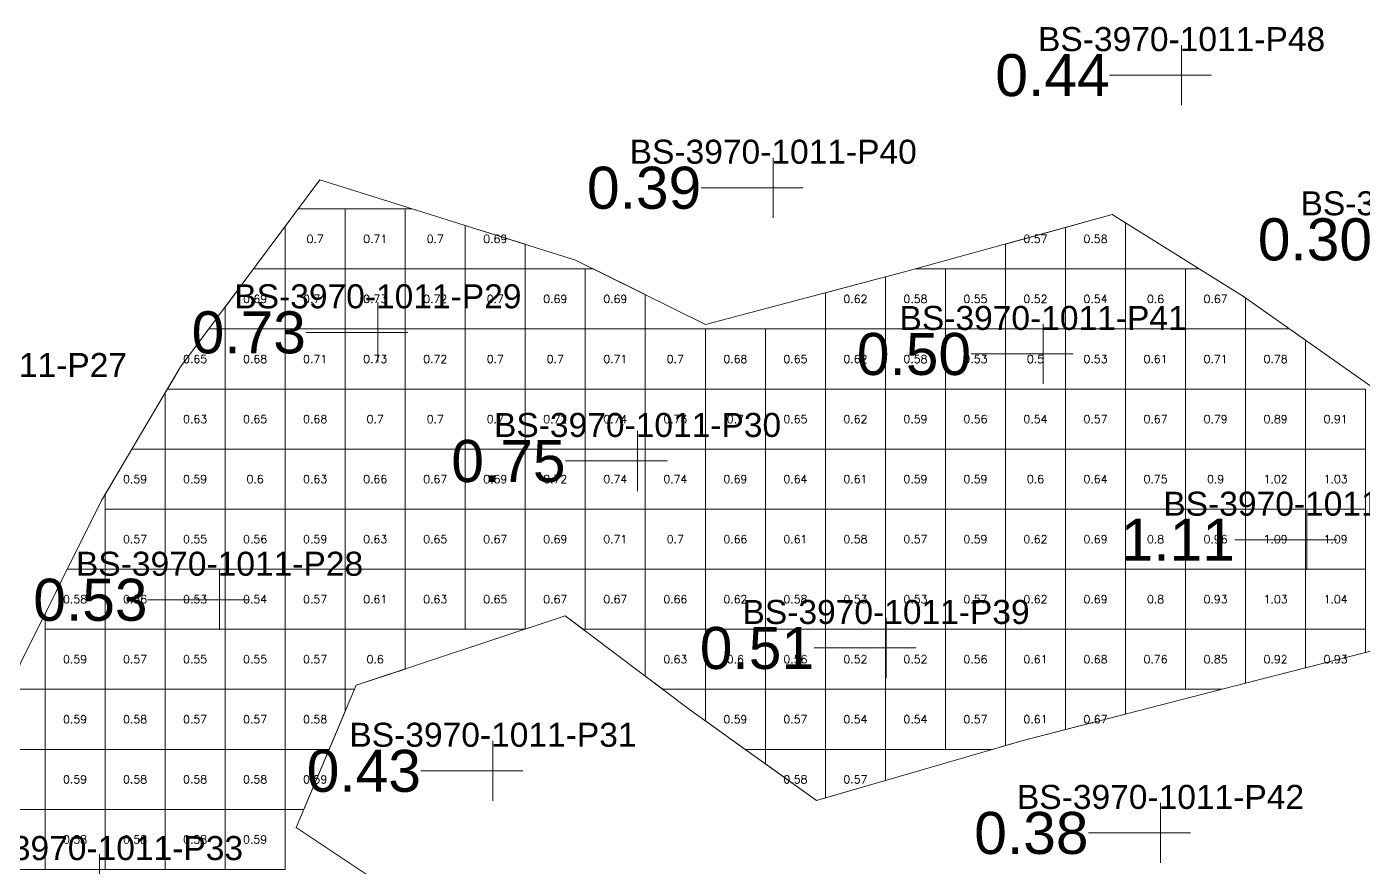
# Model space of a CAD drawing. Header units: inches. Extents: x 469759 to 470079, y 4349683 to 4349873.
# Drawn here: x 469810.42 to 469832.68, y 4349779.16 to 4349793.16 of the extents above; entities that cross this region are included whole.
import ezdxf
from ezdxf.enums import TextEntityAlignment as Align

# ---------------------------------------------------------------- set-up
doc = ezdxf.new("R2010")
doc.units = ezdxf.units.IN
doc.header["$MEASUREMENT"] = 0
for name, color, linetype, lineweight in [('孔口文字', 7, 'Continuous', 0), ('点', 7, 'Continuous', 0), ('爆区方格网', 7, 'Continuous', 0), ('线条', 7, 'Continuous', 0), ('钻孔', 7, 'Continuous', 0)]:
    doc.layers.add(name, color=color, linetype=linetype, lineweight=lineweight)
doc.styles.add('3dmine_textStyle_1', font='txt.shx', dxfattribs={"height": 1, "bigfont": 'gbcbig.shx'})
doc.styles.add('3dmine_textStyle_2', font='arial.ttf', dxfattribs={"height": 1})

msp = doc.modelspace()

# ---------------------------------------------------------------- hatches: boundary and pattern name
at = {"layer": '钻孔', "linetype": 'Continuous', "lineweight": 0, "true_color": 0x808080, "extrusion": (0, 1, 0)}
for points in [[(-469830.655, 3960.41), (-469829.655, 3960.41), (-469829.655, 3972.41), (-469830.655, 3972.41)], [(-469823.852, 3959.57), (-469822.852, 3959.57), (-469822.852, 3972.57), (-469823.852, 3972.57)], [(-469810.695, 3959.54), (-469809.695, 3959.54), (-469809.695, 3972.54), (-469810.695, 3972.54)], [(-469819.183, 3959.88), (-469818.183, 3959.88), (-469818.183, 3972.88), (-469819.183, 3972.88)], [(-469830.304, 3959.72), (-469829.304, 3959.72), (-469829.304, 3972.72), (-469830.304, 3972.72)]]:
    msp.add_hatch(color=8, dxfattribs=at).paths.add_polyline_path(points, flags=0)
at = {"layer": '钻孔', "linetype": 'Continuous', "lineweight": 0, "true_color": 0x00ffff, "extrusion": (0, 1, 0)}
for points in [[(-469817.266, 3959.5), (-469816.266, 3959.5), (-469816.266, 3972.5), (-469817.266, 3972.5)], [(-469828.348, 3960.34), (-469827.348, 3960.34), (-469827.348, 3972.34), (-469828.348, 3972.34)], [(-469821.592, 3959.65), (-469820.592, 3959.65), (-469820.592, 3972.65), (-469821.592, 3972.65)], [(-469814.628, 3959.69), (-469813.628, 3959.69), (-469813.628, 3972.69), (-469814.628, 3972.69)], [(-469825.732, 3959.76), (-469824.732, 3959.76), (-469824.732, 3972.76), (-469825.732, 3972.76)]]:
    msp.add_hatch(color=4, dxfattribs=at).paths.add_polyline_path(points, flags=0)
at = {"layer": '钻孔', "linetype": 'Continuous', "lineweight": 0, "true_color": 0x0000ff, "extrusion": (0, 1, 0)}
msp.add_hatch(color=5, dxfattribs=at).paths.add_polyline_path([(-469832.743, 3959.56), (-469831.743, 3959.56), (-469831.743, 3972.56), (-469832.743, 3972.56)], flags=0)

# ---------------------------------------------------------------- linework, layer by layer
at = {"color": 4, "linetype": 'Continuous', "lineweight": 0, "true_color": 0x00ffff, "elevation": 3972.289}
for points in [[(469832.886, 4349787.119), (469830.688, 4349788.666), (469828.501, 4349790.032), (469825.1, 4349789.095), (469821.722, 4349788.204), (469819.559, 4349789.275), (469815.297, 4349790.608), (469812.98, 4349787.499), (469811.662, 4349785.272), (469810.323, 4349782.582), (469809.323, 4349780.214), (469805.955, 4349779.2), (469803.678, 4349780.982), (469804.9, 4349783.369), (469806.239, 4349786.06), (469801.721, 4349788.109), (469799.27, 4349783.96), (469798.047, 4349781.574)], [(469808.152, 4349771.701), (469811.165, 4349772.846), (469814.477, 4349773.769), (469816.629, 4349772.008), (469819.309, 4349770.396), (469822.435, 4349772.013), (469824.065, 4349772.856), (469826.866, 4349774.305), (469828.454, 4349775.127), (469829.366, 4349775.41), (469830.188, 4349775.665), (469827.812, 4349777.479), (469824.403, 4349776.55), (469821.332, 4349775.154), (469819.068, 4349776.943), (469816.955, 4349778.458), (469814.905, 4349779.826), (469815.905, 4349782.194), (469819.387, 4349783.349), (469821.458, 4349781.792), (469823.571, 4349780.278), (469827.018, 4349781.275), (469830.523, 4349782.177), (469834.782, 4349783.265)]]:
    msp.add_lwpolyline(points, dxfattribs=at)
at = {"layer": '点', "color": 138, "linetype": 'Continuous', "lineweight": 0, "true_color": 0x004c4c}
for points, elevation in [([(469829.655, 4349791.854), (469829.655, 4349792.854)], 3972.41), ([(469830.155, 4349792.354), (469829.155, 4349792.354)], 3972.41), ([(469822.852, 4349789.979), (469822.852, 4349790.979)], 3972.57), ([(469823.352, 4349790.479), (469822.352, 4349790.479)], 3972.57), ([(469816.266, 4349787.571), (469816.266, 4349788.571)], 3972.5), ([(469816.766, 4349788.071), (469815.766, 4349788.071)], 3972.5), ([(469827.348, 4349787.211), (469827.348, 4349788.211)], 3972.34), ([(469827.848, 4349787.711), (469826.848, 4349787.711)], 3972.34), ([(469820.592, 4349785.429), (469820.592, 4349786.429)], 3972.65), ([(469821.092, 4349785.929), (469820.092, 4349785.929)], 3972.65), ([(469831.743, 4349784.118), (469831.743, 4349785.118)], 3972.56), ([(469832.243, 4349784.618), (469831.243, 4349784.618)], 3972.56), ([(469813.628, 4349783.118), (469813.628, 4349784.118)], 3972.69), ([(469814.128, 4349783.618), (469813.128, 4349783.618)], 3972.69), ([(469824.732, 4349782.315), (469824.732, 4349783.315)], 3972.76), ([(469825.232, 4349782.815), (469824.232, 4349782.815)], 3972.76), ([(469818.183, 4349780.27), (469818.183, 4349781.27)], 3972.88), ([(469818.683, 4349780.77), (469817.683, 4349780.77)], 3972.88), ([(469829.304, 4349779.235), (469829.304, 4349780.235)], 3972.72), ([(469829.804, 4349779.735), (469828.804, 4349779.735)], 3972.72), ([(469811.628, 4349778.383), (469811.628, 4349779.383)], 3973.02)]:
    msp.add_lwpolyline(points, dxfattribs=dict(at, elevation=elevation))
at = {"layer": '爆区方格网', "color": 4, "linetype": 'Continuous', "lineweight": 0, "true_color": 0x00ffff, "elevation": 3973.48}
for points in [[(469815.721, 4349789.127), (469814.721, 4349789.127), (469814.721, 4349789.835), (469814.938, 4349790.127), (469815.721, 4349790.127), (469815.721, 4349789.127)], [(469816.721, 4349789.127), (469815.721, 4349789.127), (469815.721, 4349790.127), (469816.721, 4349790.127), (469816.721, 4349789.127)], [(469817.721, 4349789.85), (469817.721, 4349789.127), (469816.721, 4349789.127), (469816.721, 4349790.127), (469816.835, 4349790.127), (469817.721, 4349789.85)], [(469828.721, 4349789.895), (469828.721, 4349789.127), (469827.721, 4349789.127), (469827.721, 4349789.817), (469828.501, 4349790.032), (469828.721, 4349789.895)], [(469818.721, 4349789.537), (469818.721, 4349789.127), (469817.721, 4349789.127), (469817.721, 4349789.85), (469818.721, 4349789.537)], [(469827.721, 4349789.127), (469826.721, 4349789.127), (469826.721, 4349789.541), (469827.721, 4349789.817), (469827.721, 4349789.127)], [(469814.721, 4349788.127), (469813.721, 4349788.127), (469813.721, 4349788.493), (469814.193, 4349789.127), (469814.721, 4349789.127), (469814.721, 4349788.127)], [(469815.721, 4349788.127), (469814.721, 4349788.127), (469814.721, 4349789.127), (469815.721, 4349789.127), (469815.721, 4349788.127)], [(469816.721, 4349788.127), (469815.721, 4349788.127), (469815.721, 4349789.127), (469816.721, 4349789.127), (469816.721, 4349788.127)], [(469817.721, 4349788.127), (469816.721, 4349788.127), (469816.721, 4349789.127), (469817.721, 4349789.127), (469817.721, 4349788.127)], [(469818.721, 4349788.127), (469817.721, 4349788.127), (469817.721, 4349789.127), (469818.721, 4349789.127), (469818.721, 4349788.127)], [(469819.721, 4349788.127), (469818.721, 4349788.127), (469818.721, 4349789.127), (469819.721, 4349789.127), (469819.721, 4349788.127)], [(469820.721, 4349788.699), (469820.721, 4349788.127), (469819.721, 4349788.127), (469819.721, 4349789.127), (469819.857, 4349789.127), (469820.721, 4349788.699)], [(469824.721, 4349788.127), (469823.721, 4349788.127), (469823.721, 4349788.731), (469824.721, 4349788.995), (469824.721, 4349788.127)], [(469825.721, 4349788.127), (469824.721, 4349788.127), (469824.721, 4349788.995), (469825.1, 4349789.095), (469825.217, 4349789.127), (469825.721, 4349789.127), (469825.721, 4349788.127)], [(469826.721, 4349788.127), (469825.721, 4349788.127), (469825.721, 4349789.127), (469826.721, 4349789.127), (469826.721, 4349788.127)], [(469827.721, 4349788.127), (469826.721, 4349788.127), (469826.721, 4349789.127), (469827.721, 4349789.127), (469827.721, 4349788.127)], [(469828.721, 4349788.127), (469827.721, 4349788.127), (469827.721, 4349789.127), (469828.721, 4349789.127), (469828.721, 4349788.127)], [(469829.721, 4349788.127), (469828.721, 4349788.127), (469828.721, 4349789.127), (469829.721, 4349789.127), (469829.721, 4349788.127)], [(469830.688, 4349788.666), (469830.721, 4349788.642), (469830.721, 4349788.127), (469829.721, 4349788.127), (469829.721, 4349789.127), (469829.95, 4349789.127), (469830.688, 4349788.666)], [(469813.721, 4349787.127), (469812.76, 4349787.127), (469812.98, 4349787.499), (469813.448, 4349788.127), (469813.721, 4349788.127), (469813.721, 4349787.127)], [(469814.721, 4349787.127), (469813.721, 4349787.127), (469813.721, 4349788.127), (469814.721, 4349788.127), (469814.721, 4349787.127)], [(469815.721, 4349787.127), (469814.721, 4349787.127), (469814.721, 4349788.127), (469815.721, 4349788.127), (469815.721, 4349787.127)], [(469816.721, 4349787.127), (469815.721, 4349787.127), (469815.721, 4349788.127), (469816.721, 4349788.127), (469816.721, 4349787.127)], [(469817.721, 4349787.127), (469816.721, 4349787.127), (469816.721, 4349788.127), (469817.721, 4349788.127), (469817.721, 4349787.127)], [(469818.721, 4349787.127), (469817.721, 4349787.127), (469817.721, 4349788.127), (469818.721, 4349788.127), (469818.721, 4349787.127)], [(469819.721, 4349787.127), (469818.721, 4349787.127), (469818.721, 4349788.127), (469819.721, 4349788.127), (469819.721, 4349787.127)], [(469820.721, 4349787.127), (469819.721, 4349787.127), (469819.721, 4349788.127), (469820.721, 4349788.127), (469820.721, 4349787.127)], [(469821.721, 4349787.127), (469820.721, 4349787.127), (469820.721, 4349788.127), (469821.721, 4349788.127), (469821.721, 4349787.127)], [(469822.721, 4349787.127), (469821.721, 4349787.127), (469821.721, 4349788.127), (469822.721, 4349788.127), (469822.721, 4349787.127)], [(469823.721, 4349787.127), (469822.721, 4349787.127), (469822.721, 4349788.127), (469823.721, 4349788.127), (469823.721, 4349787.127)], [(469824.721, 4349787.127), (469823.721, 4349787.127), (469823.721, 4349788.127), (469824.721, 4349788.127), (469824.721, 4349787.127)], [(469825.721, 4349787.127), (469824.721, 4349787.127), (469824.721, 4349788.127), (469825.721, 4349788.127), (469825.721, 4349787.127)], [(469826.721, 4349787.127), (469825.721, 4349787.127), (469825.721, 4349788.127), (469826.721, 4349788.127), (469826.721, 4349787.127)], [(469827.721, 4349787.127), (469826.721, 4349787.127), (469826.721, 4349788.127), (469827.721, 4349788.127), (469827.721, 4349787.127)], [(469828.721, 4349787.127), (469827.721, 4349787.127), (469827.721, 4349788.127), (469828.721, 4349788.127), (469828.721, 4349787.127)], [(469829.721, 4349787.127), (469828.721, 4349787.127), (469828.721, 4349788.127), (469829.721, 4349788.127), (469829.721, 4349787.127)], [(469830.721, 4349787.127), (469829.721, 4349787.127), (469829.721, 4349788.127), (469830.721, 4349788.127), (469830.721, 4349787.127)], [(469831.721, 4349787.939), (469831.721, 4349787.127), (469830.721, 4349787.127), (469830.721, 4349788.127), (469831.453, 4349788.127), (469831.721, 4349787.939)], [(469813.721, 4349786.127), (469812.721, 4349786.127), (469812.721, 4349787.061), (469812.76, 4349787.127), (469813.721, 4349787.127), (469813.721, 4349786.127)], [(469814.721, 4349786.127), (469813.721, 4349786.127), (469813.721, 4349787.127), (469814.721, 4349787.127), (469814.721, 4349786.127)], [(469815.721, 4349786.127), (469814.721, 4349786.127), (469814.721, 4349787.127), (469815.721, 4349787.127), (469815.721, 4349786.127)], [(469816.721, 4349786.127), (469815.721, 4349786.127), (469815.721, 4349787.127), (469816.721, 4349787.127), (469816.721, 4349786.127)], [(469817.721, 4349786.127), (469816.721, 4349786.127), (469816.721, 4349787.127), (469817.721, 4349787.127), (469817.721, 4349786.127)], [(469818.721, 4349786.127), (469817.721, 4349786.127), (469817.721, 4349787.127), (469818.721, 4349787.127), (469818.721, 4349786.127)], [(469819.721, 4349786.127), (469818.721, 4349786.127), (469818.721, 4349787.127), (469819.721, 4349787.127), (469819.721, 4349786.127)], [(469820.721, 4349786.127), (469819.721, 4349786.127), (469819.721, 4349787.127), (469820.721, 4349787.127), (469820.721, 4349786.127)], [(469821.721, 4349786.127), (469820.721, 4349786.127), (469820.721, 4349787.127), (469821.721, 4349787.127), (469821.721, 4349786.127)], [(469822.721, 4349786.127), (469821.721, 4349786.127), (469821.721, 4349787.127), (469822.721, 4349787.127), (469822.721, 4349786.127)], [(469823.721, 4349786.127), (469822.721, 4349786.127), (469822.721, 4349787.127), (469823.721, 4349787.127), (469823.721, 4349786.127)], [(469824.721, 4349786.127), (469823.721, 4349786.127), (469823.721, 4349787.127), (469824.721, 4349787.127), (469824.721, 4349786.127)], [(469825.721, 4349786.127), (469824.721, 4349786.127), (469824.721, 4349787.127), (469825.721, 4349787.127), (469825.721, 4349786.127)], [(469826.721, 4349786.127), (469825.721, 4349786.127), (469825.721, 4349787.127), (469826.721, 4349787.127), (469826.721, 4349786.127)], [(469827.721, 4349786.127), (469826.721, 4349786.127), (469826.721, 4349787.127), (469827.721, 4349787.127), (469827.721, 4349786.127)], [(469828.721, 4349786.127), (469827.721, 4349786.127), (469827.721, 4349787.127), (469828.721, 4349787.127), (469828.721, 4349786.127)], [(469829.721, 4349786.127), (469828.721, 4349786.127), (469828.721, 4349787.127), (469829.721, 4349787.127), (469829.721, 4349786.127)], [(469830.721, 4349786.127), (469829.721, 4349786.127), (469829.721, 4349787.127), (469830.721, 4349787.127), (469830.721, 4349786.127)], [(469831.721, 4349786.127), (469830.721, 4349786.127), (469830.721, 4349787.127), (469831.721, 4349787.127), (469831.721, 4349786.127)], [(469832.721, 4349786.127), (469831.721, 4349786.127), (469831.721, 4349787.127), (469832.721, 4349787.127), (469832.721, 4349786.127)], [(469812.721, 4349785.127), (469811.721, 4349785.127), (469811.721, 4349785.372), (469812.168, 4349786.127), (469812.721, 4349786.127), (469812.721, 4349785.127)], [(469813.721, 4349785.127), (469812.721, 4349785.127), (469812.721, 4349786.127), (469813.721, 4349786.127), (469813.721, 4349785.127)], [(469814.721, 4349785.127), (469813.721, 4349785.127), (469813.721, 4349786.127), (469814.721, 4349786.127), (469814.721, 4349785.127)], [(469815.721, 4349785.127), (469814.721, 4349785.127), (469814.721, 4349786.127), (469815.721, 4349786.127), (469815.721, 4349785.127)], [(469816.721, 4349785.127), (469815.721, 4349785.127), (469815.721, 4349786.127), (469816.721, 4349786.127), (469816.721, 4349785.127)], [(469817.721, 4349785.127), (469816.721, 4349785.127), (469816.721, 4349786.127), (469817.721, 4349786.127), (469817.721, 4349785.127)], [(469818.721, 4349785.127), (469817.721, 4349785.127), (469817.721, 4349786.127), (469818.721, 4349786.127), (469818.721, 4349785.127)], [(469819.721, 4349785.127), (469818.721, 4349785.127), (469818.721, 4349786.127), (469819.721, 4349786.127), (469819.721, 4349785.127)], [(469820.721, 4349785.127), (469819.721, 4349785.127), (469819.721, 4349786.127), (469820.721, 4349786.127), (469820.721, 4349785.127)], [(469821.721, 4349785.127), (469820.721, 4349785.127), (469820.721, 4349786.127), (469821.721, 4349786.127), (469821.721, 4349785.127)], [(469822.721, 4349785.127), (469821.721, 4349785.127), (469821.721, 4349786.127), (469822.721, 4349786.127), (469822.721, 4349785.127)], [(469823.721, 4349785.127), (469822.721, 4349785.127), (469822.721, 4349786.127), (469823.721, 4349786.127), (469823.721, 4349785.127)], [(469824.721, 4349785.127), (469823.721, 4349785.127), (469823.721, 4349786.127), (469824.721, 4349786.127), (469824.721, 4349785.127)], [(469825.721, 4349785.127), (469824.721, 4349785.127), (469824.721, 4349786.127), (469825.721, 4349786.127), (469825.721, 4349785.127)], [(469826.721, 4349785.127), (469825.721, 4349785.127), (469825.721, 4349786.127), (469826.721, 4349786.127), (469826.721, 4349785.127)], [(469827.721, 4349785.127), (469826.721, 4349785.127), (469826.721, 4349786.127), (469827.721, 4349786.127), (469827.721, 4349785.127)], [(469828.721, 4349785.127), (469827.721, 4349785.127), (469827.721, 4349786.127), (469828.721, 4349786.127), (469828.721, 4349785.127)], [(469829.721, 4349785.127), (469828.721, 4349785.127), (469828.721, 4349786.127), (469829.721, 4349786.127), (469829.721, 4349785.127)], [(469830.721, 4349785.127), (469829.721, 4349785.127), (469829.721, 4349786.127), (469830.721, 4349786.127), (469830.721, 4349785.127)], [(469831.721, 4349785.127), (469830.721, 4349785.127), (469830.721, 4349786.127), (469831.721, 4349786.127), (469831.721, 4349785.127)], [(469832.721, 4349785.127), (469831.721, 4349785.127), (469831.721, 4349786.127), (469832.721, 4349786.127), (469832.721, 4349785.127)], [(469812.721, 4349784.127), (469811.721, 4349784.127), (469811.721, 4349785.127), (469812.721, 4349785.127), (469812.721, 4349784.127)], [(469813.721, 4349784.127), (469812.721, 4349784.127), (469812.721, 4349785.127), (469813.721, 4349785.127), (469813.721, 4349784.127)], [(469814.721, 4349784.127), (469813.721, 4349784.127), (469813.721, 4349785.127), (469814.721, 4349785.127), (469814.721, 4349784.127)], [(469815.721, 4349784.127), (469814.721, 4349784.127), (469814.721, 4349785.127), (469815.721, 4349785.127), (469815.721, 4349784.127)], [(469816.721, 4349784.127), (469815.721, 4349784.127), (469815.721, 4349785.127), (469816.721, 4349785.127), (469816.721, 4349784.127)], [(469817.721, 4349784.127), (469816.721, 4349784.127), (469816.721, 4349785.127), (469817.721, 4349785.127), (469817.721, 4349784.127)], [(469818.721, 4349784.127), (469817.721, 4349784.127), (469817.721, 4349785.127), (469818.721, 4349785.127), (469818.721, 4349784.127)], [(469819.721, 4349784.127), (469818.721, 4349784.127), (469818.721, 4349785.127), (469819.721, 4349785.127), (469819.721, 4349784.127)], [(469820.721, 4349784.127), (469819.721, 4349784.127), (469819.721, 4349785.127), (469820.721, 4349785.127), (469820.721, 4349784.127)], [(469821.721, 4349784.127), (469820.721, 4349784.127), (469820.721, 4349785.127), (469821.721, 4349785.127), (469821.721, 4349784.127)], [(469822.721, 4349784.127), (469821.721, 4349784.127), (469821.721, 4349785.127), (469822.721, 4349785.127), (469822.721, 4349784.127)], [(469823.721, 4349784.127), (469822.721, 4349784.127), (469822.721, 4349785.127), (469823.721, 4349785.127), (469823.721, 4349784.127)], [(469824.721, 4349784.127), (469823.721, 4349784.127), (469823.721, 4349785.127), (469824.721, 4349785.127), (469824.721, 4349784.127)], [(469825.721, 4349784.127), (469824.721, 4349784.127), (469824.721, 4349785.127), (469825.721, 4349785.127), (469825.721, 4349784.127)], [(469826.721, 4349784.127), (469825.721, 4349784.127), (469825.721, 4349785.127), (469826.721, 4349785.127), (469826.721, 4349784.127)], [(469827.721, 4349784.127), (469826.721, 4349784.127), (469826.721, 4349785.127), (469827.721, 4349785.127), (469827.721, 4349784.127)], [(469828.721, 4349784.127), (469827.721, 4349784.127), (469827.721, 4349785.127), (469828.721, 4349785.127), (469828.721, 4349784.127)], [(469829.721, 4349784.127), (469828.721, 4349784.127), (469828.721, 4349785.127), (469829.721, 4349785.127), (469829.721, 4349784.127)], [(469830.721, 4349784.127), (469829.721, 4349784.127), (469829.721, 4349785.127), (469830.721, 4349785.127), (469830.721, 4349784.127)], [(469831.721, 4349784.127), (469830.721, 4349784.127), (469830.721, 4349785.127), (469831.721, 4349785.127), (469831.721, 4349784.127)], [(469832.721, 4349784.127), (469831.721, 4349784.127), (469831.721, 4349785.127), (469832.721, 4349785.127), (469832.721, 4349784.127)], [(469811.721, 4349783.127), (469810.721, 4349783.127), (469810.721, 4349783.381), (469811.092, 4349784.127), (469811.721, 4349784.127), (469811.721, 4349783.127)], [(469812.721, 4349783.127), (469811.721, 4349783.127), (469811.721, 4349784.127), (469812.721, 4349784.127), (469812.721, 4349783.127)], [(469813.721, 4349783.127), (469812.721, 4349783.127), (469812.721, 4349784.127), (469813.721, 4349784.127), (469813.721, 4349783.127)], [(469814.721, 4349783.127), (469813.721, 4349783.127), (469813.721, 4349784.127), (469814.721, 4349784.127), (469814.721, 4349783.127)], [(469815.721, 4349783.127), (469814.721, 4349783.127), (469814.721, 4349784.127), (469815.721, 4349784.127), (469815.721, 4349783.127)], [(469816.721, 4349783.127), (469815.721, 4349783.127), (469815.721, 4349784.127), (469816.721, 4349784.127), (469816.721, 4349783.127)], [(469817.721, 4349783.127), (469816.721, 4349783.127), (469816.721, 4349784.127), (469817.721, 4349784.127), (469817.721, 4349783.127)], [(469818.721, 4349783.128), (469818.718, 4349783.127), (469817.721, 4349783.127), (469817.721, 4349784.127), (469818.721, 4349784.127), (469818.721, 4349783.128)], [(469819.721, 4349783.127), (469819.683, 4349783.127), (469819.387, 4349783.349), (469818.721, 4349783.128), (469818.721, 4349784.127), (469819.721, 4349784.127), (469819.721, 4349783.127)], [(469820.721, 4349783.127), (469819.721, 4349783.127), (469819.721, 4349784.127), (469820.721, 4349784.127), (469820.721, 4349783.127)], [(469821.721, 4349783.127), (469820.721, 4349783.127), (469820.721, 4349784.127), (469821.721, 4349784.127), (469821.721, 4349783.127)], [(469822.721, 4349783.127), (469821.721, 4349783.127), (469821.721, 4349784.127), (469822.721, 4349784.127), (469822.721, 4349783.127)], [(469823.721, 4349783.127), (469822.721, 4349783.127), (469822.721, 4349784.127), (469823.721, 4349784.127), (469823.721, 4349783.127)], [(469824.721, 4349783.127), (469823.721, 4349783.127), (469823.721, 4349784.127), (469824.721, 4349784.127), (469824.721, 4349783.127)], [(469825.721, 4349783.127), (469824.721, 4349783.127), (469824.721, 4349784.127), (469825.721, 4349784.127), (469825.721, 4349783.127)], [(469826.721, 4349783.127), (469825.721, 4349783.127), (469825.721, 4349784.127), (469826.721, 4349784.127), (469826.721, 4349783.127)], [(469827.721, 4349783.127), (469826.721, 4349783.127), (469826.721, 4349784.127), (469827.721, 4349784.127), (469827.721, 4349783.127)], [(469828.721, 4349783.127), (469827.721, 4349783.127), (469827.721, 4349784.127), (469828.721, 4349784.127), (469828.721, 4349783.127)], [(469829.721, 4349783.127), (469828.721, 4349783.127), (469828.721, 4349784.127), (469829.721, 4349784.127), (469829.721, 4349783.127)], [(469830.721, 4349783.127), (469829.721, 4349783.127), (469829.721, 4349784.127), (469830.721, 4349784.127), (469830.721, 4349783.127)], [(469831.721, 4349783.127), (469830.721, 4349783.127), (469830.721, 4349784.127), (469831.721, 4349784.127), (469831.721, 4349783.127)], [(469832.721, 4349783.127), (469831.721, 4349783.127), (469831.721, 4349784.127), (469832.721, 4349784.127), (469832.721, 4349783.127)], [(469811.721, 4349782.127), (469810.721, 4349782.127), (469810.721, 4349783.127), (469811.721, 4349783.127), (469811.721, 4349782.127)], [(469812.721, 4349782.127), (469811.721, 4349782.127), (469811.721, 4349783.127), (469812.721, 4349783.127), (469812.721, 4349782.127)], [(469813.721, 4349782.127), (469812.721, 4349782.127), (469812.721, 4349783.127), (469813.721, 4349783.127), (469813.721, 4349782.127)], [(469814.721, 4349782.127), (469813.721, 4349782.127), (469813.721, 4349783.127), (469814.721, 4349783.127), (469814.721, 4349782.127)], [(469815.721, 4349782.127), (469814.721, 4349782.127), (469814.721, 4349783.127), (469815.721, 4349783.127), (469815.721, 4349782.127)], [(469816.721, 4349782.464), (469815.905, 4349782.194), (469815.877, 4349782.127), (469815.721, 4349782.127), (469815.721, 4349783.127), (469816.721, 4349783.127), (469816.721, 4349782.464)], [(469821.721, 4349782.127), (469821.013, 4349782.127), (469820.721, 4349782.346), (469820.721, 4349783.127), (469821.721, 4349783.127), (469821.721, 4349782.127)], [(469822.721, 4349782.127), (469821.721, 4349782.127), (469821.721, 4349783.127), (469822.721, 4349783.127), (469822.721, 4349782.127)], [(469823.721, 4349782.127), (469822.721, 4349782.127), (469822.721, 4349783.127), (469823.721, 4349783.127), (469823.721, 4349782.127)], [(469824.721, 4349782.127), (469823.721, 4349782.127), (469823.721, 4349783.127), (469824.721, 4349783.127), (469824.721, 4349782.127)], [(469825.721, 4349782.127), (469824.721, 4349782.127), (469824.721, 4349783.127), (469825.721, 4349783.127), (469825.721, 4349782.127)], [(469826.721, 4349782.127), (469825.721, 4349782.127), (469825.721, 4349783.127), (469826.721, 4349783.127), (469826.721, 4349782.127)], [(469827.721, 4349782.127), (469826.721, 4349782.127), (469826.721, 4349783.127), (469827.721, 4349783.127), (469827.721, 4349782.127)], [(469828.721, 4349782.127), (469827.721, 4349782.127), (469827.721, 4349783.127), (469828.721, 4349783.127), (469828.721, 4349782.127)], [(469829.721, 4349782.127), (469828.721, 4349782.127), (469828.721, 4349783.127), (469829.721, 4349783.127), (469829.721, 4349782.127)], [(469830.721, 4349782.227), (469830.523, 4349782.177), (469830.33, 4349782.127), (469829.721, 4349782.127), (469829.721, 4349783.127), (469830.721, 4349783.127), (469830.721, 4349782.227)], [(469831.721, 4349782.483), (469830.721, 4349782.227), (469830.721, 4349783.127), (469831.721, 4349783.127), (469831.721, 4349782.483)], [(469832.721, 4349782.738), (469831.721, 4349782.483), (469831.721, 4349783.127), (469832.721, 4349783.127), (469832.721, 4349782.738)], [(469810.721, 4349781.127), (469809.721, 4349781.127), (469809.721, 4349781.155), (469810.131, 4349782.127), (469810.721, 4349782.127), (469810.721, 4349781.127)], [(469811.721, 4349781.127), (469810.721, 4349781.127), (469810.721, 4349782.127), (469811.721, 4349782.127), (469811.721, 4349781.127)], [(469812.721, 4349781.127), (469811.721, 4349781.127), (469811.721, 4349782.127), (469812.721, 4349782.127), (469812.721, 4349781.127)], [(469813.721, 4349781.127), (469812.721, 4349781.127), (469812.721, 4349782.127), (469813.721, 4349782.127), (469813.721, 4349781.127)], [(469814.721, 4349781.127), (469813.721, 4349781.127), (469813.721, 4349782.127), (469814.721, 4349782.127), (469814.721, 4349781.127)], [(469815.721, 4349781.757), (469815.455, 4349781.127), (469814.721, 4349781.127), (469814.721, 4349782.127), (469815.721, 4349782.127), (469815.721, 4349781.757)], [(469822.721, 4349781.127), (469822.386, 4349781.127), (469821.721, 4349781.604), (469821.721, 4349782.127), (469822.721, 4349782.127), (469822.721, 4349781.127)], [(469823.721, 4349781.127), (469822.721, 4349781.127), (469822.721, 4349782.127), (469823.721, 4349782.127), (469823.721, 4349781.127)], [(469824.721, 4349781.127), (469823.721, 4349781.127), (469823.721, 4349782.127), (469824.721, 4349782.127), (469824.721, 4349781.127)], [(469825.721, 4349781.127), (469824.721, 4349781.127), (469824.721, 4349782.127), (469825.721, 4349782.127), (469825.721, 4349781.127)], [(469826.721, 4349781.189), (469826.505, 4349781.127), (469825.721, 4349781.127), (469825.721, 4349782.127), (469826.721, 4349782.127), (469826.721, 4349781.189)], [(469827.721, 4349781.456), (469827.018, 4349781.275), (469826.721, 4349781.189), (469826.721, 4349782.127), (469827.721, 4349782.127), (469827.721, 4349781.456)], [(469828.721, 4349781.713), (469827.721, 4349781.456), (469827.721, 4349782.127), (469828.721, 4349782.127), (469828.721, 4349781.713)], [(469810.721, 4349780.127), (469809.721, 4349780.127), (469809.721, 4349781.127), (469810.721, 4349781.127), (469810.721, 4349780.127)], [(469811.721, 4349780.127), (469810.721, 4349780.127), (469810.721, 4349781.127), (469811.721, 4349781.127), (469811.721, 4349780.127)], [(469812.721, 4349780.127), (469811.721, 4349780.127), (469811.721, 4349781.127), (469812.721, 4349781.127), (469812.721, 4349780.127)], [(469813.721, 4349780.127), (469812.721, 4349780.127), (469812.721, 4349781.127), (469813.721, 4349781.127), (469813.721, 4349780.127)], [(469814.721, 4349780.127), (469813.721, 4349780.127), (469813.721, 4349781.127), (469814.721, 4349781.127), (469814.721, 4349780.127)], [(469815.032, 4349780.127), (469814.721, 4349780.127), (469814.721, 4349781.127), (469815.455, 4349781.127), (469815.032, 4349780.127)], [(469823.721, 4349780.321), (469823.571, 4349780.278), (469822.721, 4349780.887), (469822.721, 4349781.127), (469823.721, 4349781.127), (469823.721, 4349780.321)], [(469824.721, 4349780.61), (469823.721, 4349780.321), (469823.721, 4349781.127), (469824.721, 4349781.127), (469824.721, 4349780.61)], [(469810.721, 4349779.127), (469809.721, 4349779.127), (469809.721, 4349780.127), (469810.721, 4349780.127), (469810.721, 4349779.127)], [(469811.721, 4349779.127), (469810.721, 4349779.127), (469810.721, 4349780.127), (469811.721, 4349780.127), (469811.721, 4349779.127)], [(469812.721, 4349779.127), (469811.721, 4349779.127), (469811.721, 4349780.127), (469812.721, 4349780.127), (469812.721, 4349779.127)], [(469813.721, 4349779.127), (469812.721, 4349779.127), (469812.721, 4349780.127), (469813.721, 4349780.127), (469813.721, 4349779.127)], [(469814.721, 4349779.127), (469813.721, 4349779.127), (469813.721, 4349780.127), (469814.721, 4349780.127), (469814.721, 4349779.127)]]:
    msp.add_lwpolyline(points, dxfattribs=at)
at = {"layer": '线条', "color": 138, "linetype": 'Continuous', "lineweight": 0, "true_color": 0x004c4c}
for points, elevation in [([(469829.655, 4349792.354), (469829.655, 4349792.354), (469829.655, 4349792.354)], 3972.41), ([(469822.852, 4349790.479), (469822.852, 4349790.479), (469822.852, 4349790.479)], 3972.57), ([(469816.266, 4349788.071), (469816.266, 4349788.071), (469816.266, 4349788.071)], 3972.5), ([(469827.348, 4349787.711), (469827.348, 4349787.711), (469827.348, 4349787.711)], 3972.34), ([(469820.592, 4349785.929), (469820.592, 4349785.929), (469820.592, 4349785.929)], 3972.65), ([(469831.743, 4349784.618), (469831.743, 4349784.618), (469831.743, 4349784.618)], 3972.56), ([(469813.628, 4349783.618), (469813.628, 4349783.618), (469813.628, 4349783.618)], 3972.69), ([(469824.732, 4349782.815), (469824.732, 4349782.815), (469824.732, 4349782.815)], 3972.76), ([(469818.183, 4349780.77), (469818.183, 4349780.77), (469818.183, 4349780.77)], 3972.88), ([(469829.304, 4349779.735), (469829.304, 4349779.735), (469829.304, 4349779.735)], 3972.72)]:
    msp.add_lwpolyline(points, dxfattribs=dict(at, elevation=elevation))
at = {"layer": '钻孔', "color": 8, "linetype": 'Continuous', "lineweight": 0, "true_color": 0x808080}
for points, elevation in [([(469829.655, 4349792.354), (469828.455, 4349792.354)], 3972.41), ([(469829.655, 4349792.354), (469828.455, 4349792.354)], 3960.41), ([(469822.852, 4349790.479), (469821.652, 4349790.479)], 3972.57), ([(469822.852, 4349790.479), (469821.652, 4349790.479)], 3959.57), ([(469818.183, 4349780.77), (469816.983, 4349780.77)], 3972.88), ([(469818.183, 4349780.77), (469816.983, 4349780.77)], 3959.88), ([(469829.304, 4349779.735), (469828.104, 4349779.735)], 3972.72), ([(469829.304, 4349779.735), (469828.104, 4349779.735)], 3959.72)]:
    msp.add_lwpolyline(points, dxfattribs=dict(at, elevation=elevation))
at = {"layer": '钻孔', "color": 4, "linetype": 'Continuous', "lineweight": 0, "true_color": 0x00ffff}
for points, elevation in [([(469816.266, 4349788.071), (469815.066, 4349788.071)], 3972.5), ([(469816.266, 4349788.071), (469815.066, 4349788.071)], 3959.5), ([(469827.348, 4349787.711), (469826.148, 4349787.711)], 3972.34), ([(469827.348, 4349787.711), (469826.148, 4349787.711)], 3960.34), ([(469820.592, 4349785.929), (469819.392, 4349785.929)], 3972.65), ([(469820.592, 4349785.929), (469819.392, 4349785.929)], 3959.65), ([(469813.628, 4349783.618), (469812.428, 4349783.618)], 3972.69), ([(469813.628, 4349783.618), (469812.428, 4349783.618)], 3959.69), ([(469824.732, 4349782.815), (469823.532, 4349782.815)], 3972.76), ([(469824.732, 4349782.815), (469823.532, 4349782.815)], 3959.76)]:
    msp.add_lwpolyline(points, dxfattribs=dict(at, elevation=elevation))
at = {"layer": '钻孔', "color": 5, "linetype": 'Continuous', "lineweight": 0, "true_color": 0x0000ff}
for elevation in [3972.56, 3959.56]:
    msp.add_lwpolyline([(469831.743, 4349784.618), (469830.543, 4349784.618)], dxfattribs=dict(at, elevation=elevation))

# ---------------------------------------------------------------- texts
at = {"color": 4, "linetype": 'Continuous', "lineweight": 0, "true_color": 0x00ffff, "style": '3dmine_textStyle_1'}
for s, p in [('0.7', (469815.221, 4349789.627, 3973.48)), ('0.71', (469816.221, 4349789.627, 3973.48)), ('0.7', (469817.221, 4349789.627, 3973.48)), ('0.69', (469818.221, 4349789.627, 3973.48)), ('0.57', (469827.221, 4349789.627, 3973.48)), ('0.58', (469828.221, 4349789.627, 3973.48)), ('0.69', (469814.221, 4349788.627, 3973.48)), ('0.71', (469815.221, 4349788.627, 3973.48)), ('0.73', (469816.221, 4349788.627, 3973.48)), ('0.72', (469817.221, 4349788.627, 3973.48)), ('0.7', (469818.221, 4349788.627, 3973.48)), ('0.69', (469819.221, 4349788.627, 3973.48)), ('0.69', (469820.221, 4349788.627, 3973.48)), ('0.62', (469824.221, 4349788.627, 3973.48)), ('0.58', (469825.221, 4349788.627, 3973.48)), ('0.55', (469826.221, 4349788.627, 3973.48)), ('0.52', (469827.221, 4349788.627, 3973.48)), ('0.54', (469828.221, 4349788.627, 3973.48)), ('0.6', (469829.221, 4349788.627, 3973.48)), ('0.67', (469830.221, 4349788.627, 3973.48)), ('0.65', (469813.221, 4349787.627, 3973.48)), ('0.68', (469814.221, 4349787.627, 3973.48)), ('0.71', (469815.221, 4349787.627, 3973.48)), ('0.73', (469816.221, 4349787.627, 3973.48)), ('0.72', (469817.221, 4349787.627, 3973.48)), ('0.7', (469818.221, 4349787.627, 3973.48)), ('0.7', (469819.221, 4349787.627, 3973.48)), ('0.71', (469820.221, 4349787.627, 3973.48)), ('0.7', (469821.221, 4349787.627, 3973.48)), ('0.68', (469822.221, 4349787.627, 3973.48)), ('0.65', (469823.221, 4349787.627, 3973.48)), ('0.62', (469824.221, 4349787.627, 3973.48)), ('0.58', (469825.221, 4349787.627, 3973.48)), ('0.53', (469826.221, 4349787.627, 3973.48)), ('0.5', (469827.221, 4349787.627, 3973.48)), ('0.53', (469828.221, 4349787.627, 3973.48)), ('0.61', (469829.221, 4349787.627, 3973.48)), ('0.71', (469830.221, 4349787.627, 3973.48)), ('0.78', (469831.221, 4349787.627, 3973.48)), ('0.63', (469813.221, 4349786.627, 3973.48)), ('0.65', (469814.221, 4349786.627, 3973.48)), ('0.68', (469815.221, 4349786.627, 3973.48)), ('0.7', (469816.221, 4349786.627, 3973.48)), ('0.7', (469817.221, 4349786.627, 3973.48)), ('0.7', (469818.221, 4349786.627, 3973.48)), ('0.72', (469819.221, 4349786.627, 3973.48)), ('0.74', (469820.221, 4349786.627, 3973.48)), ('0.73', (469821.221, 4349786.627, 3973.48)), ('0.7', (469822.221, 4349786.627, 3973.48)), ('0.65', (469823.221, 4349786.627, 3973.48)), ('0.62', (469824.221, 4349786.627, 3973.48)), ('0.59', (469825.221, 4349786.627, 3973.48)), ('0.56', (469826.221, 4349786.627, 3973.48)), ('0.54', (469827.221, 4349786.627, 3973.48)), ('0.57', (469828.221, 4349786.627, 3973.48)), ('0.67', (469829.221, 4349786.627, 3973.48)), ('0.79', (469830.221, 4349786.627, 3973.48)), ('0.89', (469831.221, 4349786.627, 3973.48)), ('0.91', (469832.221, 4349786.627, 3973.48)), ('0.59', (469812.221, 4349785.627, 3973.48)), ('0.59', (469813.221, 4349785.627, 3973.48)), ('0.6', (469814.221, 4349785.627, 3973.48)), ('0.63', (469815.221, 4349785.627, 3973.48)), ('0.66', (469816.221, 4349785.627, 3973.48)), ('0.67', (469817.221, 4349785.627, 3973.48)), ('0.69', (469818.221, 4349785.627, 3973.48)), ('0.72', (469819.221, 4349785.627, 3973.48)), ('0.74', (469820.221, 4349785.627, 3973.48)), ('0.74', (469821.221, 4349785.627, 3973.48)), ('0.69', (469822.221, 4349785.627, 3973.48)), ('0.64', (469823.221, 4349785.627, 3973.48)), ('0.61', (469824.221, 4349785.627, 3973.48)), ('0.59', (469825.221, 4349785.627, 3973.48)), ('0.59', (469826.221, 4349785.627, 3973.48)), ('0.6', (469827.221, 4349785.627, 3973.48)), ('0.64', (469828.221, 4349785.627, 3973.48)), ('0.75', (469829.221, 4349785.627, 3973.48)), ('0.9', (469830.221, 4349785.627, 3973.48)), ('1.02', (469831.221, 4349785.627, 3973.48)), ('1.03', (469832.221, 4349785.627, 3973.48)), ('0.57', (469812.221, 4349784.627, 3973.48)), ('0.55', (469813.221, 4349784.627, 3973.48)), ('0.56', (469814.221, 4349784.627, 3973.48)), ('0.59', (469815.221, 4349784.627, 3973.48)), ('0.63', (469816.221, 4349784.627, 3973.48)), ('0.65', (469817.221, 4349784.627, 3973.48)), ('0.67', (469818.221, 4349784.627, 3973.48)), ('0.69', (469819.221, 4349784.627, 3973.48)), ('0.71', (469820.221, 4349784.627, 3973.48)), ('0.7', (469821.221, 4349784.627, 3973.48)), ('0.66', (469822.221, 4349784.627, 3973.48)), ('0.61', (469823.221, 4349784.627, 3973.48)), ('0.58', (469824.221, 4349784.627, 3973.48)), ('0.57', (469825.221, 4349784.627, 3973.48)), ('0.59', (469826.221, 4349784.627, 3973.48)), ('0.62', (469827.221, 4349784.627, 3973.48)), ('0.69', (469828.221, 4349784.627, 3973.48)), ('0.8', (469829.221, 4349784.627, 3973.48)), ('0.96', (469830.221, 4349784.627, 3973.48)), ('1.09', (469831.221, 4349784.627, 3973.48)), ('1.09', (469832.221, 4349784.627, 3973.48)), ('0.58', (469811.221, 4349783.627, 3973.48)), ('0.56', (469812.221, 4349783.627, 3973.48)), ('0.53', (469813.221, 4349783.627, 3973.48)), ('0.54', (469814.221, 4349783.627, 3973.48)), ('0.57', (469815.221, 4349783.627, 3973.48)), ('0.61', (469816.221, 4349783.627, 3973.48)), ('0.63', (469817.221, 4349783.627, 3973.48)), ('0.65', (469818.221, 4349783.627, 3973.48)), ('0.67', (469819.221, 4349783.627, 3973.48)), ('0.67', (469820.221, 4349783.627, 3973.48)), ('0.66', (469821.221, 4349783.627, 3973.48)), ('0.62', (469822.221, 4349783.627, 3973.48)), ('0.58', (469823.221, 4349783.627, 3973.48)), ('0.53', (469824.221, 4349783.627, 3973.48)), ('0.53', (469825.221, 4349783.627, 3973.48)), ('0.57', (469826.221, 4349783.627, 3973.48)), ('0.62', (469827.221, 4349783.627, 3973.48)), ('0.69', (469828.221, 4349783.627, 3973.48)), ('0.8', (469829.221, 4349783.627, 3973.48)), ('0.93', (469830.221, 4349783.627, 3973.48)), ('1.03', (469831.221, 4349783.627, 3973.48)), ('1.04', (469832.221, 4349783.627, 3973.48)), ('0.59', (469811.221, 4349782.627, 3973.48)), ('0.57', (469812.221, 4349782.627, 3973.48)), ('0.55', (469813.221, 4349782.627, 3973.48)), ('0.55', (469814.221, 4349782.627, 3973.48)), ('0.57', (469815.221, 4349782.627, 3973.48)), ('0.6', (469816.221, 4349782.627, 3973.48)), ('0.63', (469821.221, 4349782.627, 3973.48)), ('0.6', (469822.221, 4349782.627, 3973.48)), ('0.56', (469823.221, 4349782.627, 3973.48)), ('0.52', (469824.221, 4349782.627, 3973.48)), ('0.52', (469825.221, 4349782.627, 3973.48)), ('0.56', (469826.221, 4349782.627, 3973.48)), ('0.61', (469827.221, 4349782.627, 3973.48)), ('0.68', (469828.221, 4349782.627, 3973.48)), ('0.76', (469829.221, 4349782.627, 3973.48)), ('0.85', (469830.221, 4349782.627, 3973.48)), ('0.92', (469831.221, 4349782.627, 3973.48)), ('0.93', (469832.221, 4349782.627, 3973.48)), ('0.59', (469811.221, 4349781.627, 3973.48)), ('0.58', (469812.221, 4349781.627, 3973.48)), ('0.57', (469813.221, 4349781.627, 3973.48)), ('0.57', (469814.221, 4349781.627, 3973.48)), ('0.58', (469815.221, 4349781.627, 3973.48)), ('0.59', (469822.221, 4349781.627, 3973.48)), ('0.57', (469823.221, 4349781.627, 3973.48)), ('0.54', (469824.221, 4349781.627, 3973.48)), ('0.54', (469825.221, 4349781.627, 3973.48)), ('0.57', (469826.221, 4349781.627, 3973.48)), ('0.61', (469827.221, 4349781.627, 3973.48)), ('0.67', (469828.221, 4349781.627, 3973.48)), ('0.59', (469811.221, 4349780.627, 3973.48)), ('0.58', (469812.221, 4349780.627, 3973.48)), ('0.58', (469813.221, 4349780.627, 3973.48)), ('0.58', (469814.221, 4349780.627, 3973.48)), ('0.59', (469815.221, 4349780.627, 3973.48)), ('0.58', (469823.221, 4349780.627, 3973.48)), ('0.57', (469824.221, 4349780.627, 3973.48)), ('0.58', (469811.221, 4349779.627, 3973.48)), ('0.58', (469812.221, 4349779.627, 3973.48)), ('0.58', (469813.221, 4349779.627, 3973.48)), ('0.59', (469814.221, 4349779.627, 3973.48))]:
    msp.add_text(s, height=0.1333, dxfattribs=at).set_placement(p, align=Align.MIDDLE_CENTER)
at = {"layer": '孔口文字', "color": 138, "linetype": 'Continuous', "lineweight": 0, "true_color": 0x004c4c, "style": '3dmine_textStyle_2'}
for s, p in [('BS-3970-1011-P48', (469829.655, 4349792.754, 3972.41)), ('BS-3970-1011-P40', (469822.852, 4349790.879, 3972.57)), ('BS-3970-1011-P47', (469834.028, 4349790.02, 3972.21)), ('BS-3970-1011-P29', (469816.266, 4349788.471, 3972.5)), ('BS-3970-1011-P41', (469827.348, 4349788.111, 3972.34)), ('BS-3970-1011-P27', (469809.695, 4349787.327, 3972.54)), ('BS-3970-1011-P30', (469820.592, 4349786.329, 3972.65)), ('BS-3970-1011-P46', (469831.743, 4349785.018, 3972.56)), ('BS-3970-1011-P28', (469813.628, 4349784.018, 3972.69)), ('BS-3970-1011-P39', (469824.732, 4349783.215, 3972.76)), ('BS-3970-1011-P31', (469818.183, 4349781.17, 3972.88)), ('BS-3970-1011-P42', (469829.304, 4349780.135, 3972.72)), ('BS-3970-1011-P33', (469811.628, 4349779.283, 3973.02))]:
    msp.add_text(s, height=0.4, dxfattribs=at).set_placement(p, align=Align.CENTER)
at = {"layer": '钻孔', "color": 8, "linetype": 'Continuous', "lineweight": 0, "true_color": 0x808080, "style": '3dmine_textStyle_2'}
for s, p in [('0.44', (469828.455, 4349792.354, 3972.41)), ('0.39', (469821.652, 4349790.479, 3972.57)), ('0.30', (469832.828, 4349789.62, 3972.21)), ('0.43', (469816.983, 4349780.77, 3972.88)), ('0.38', (469828.104, 4349779.735, 3972.72))]:
    msp.add_text(s, height=0.7, dxfattribs=at).set_placement(p, align=Align.MIDDLE_RIGHT)
at = {"layer": '钻孔', "color": 4, "linetype": 'Continuous', "lineweight": 0, "true_color": 0x00ffff, "style": '3dmine_textStyle_2'}
for s, p in [('0.73', (469815.066, 4349788.071, 3972.5)), ('0.50', (469826.148, 4349787.711, 3972.34)), ('0.75', (469819.392, 4349785.929, 3972.65)), ('0.53', (469812.428, 4349783.618, 3972.69)), ('0.51', (469823.532, 4349782.815, 3972.76))]:
    msp.add_text(s, height=0.7, dxfattribs=at).set_placement(p, align=Align.MIDDLE_RIGHT)
at = {"layer": '钻孔', "color": 5, "linetype": 'Continuous', "lineweight": 0, "true_color": 0x0000ff, "style": '3dmine_textStyle_2'}
msp.add_text('1.11', height=0.7, dxfattribs=at).set_placement((469830.543, 4349784.618, 3972.56), align=Align.MIDDLE_RIGHT)

doc.saveas('drawing.dxf')
